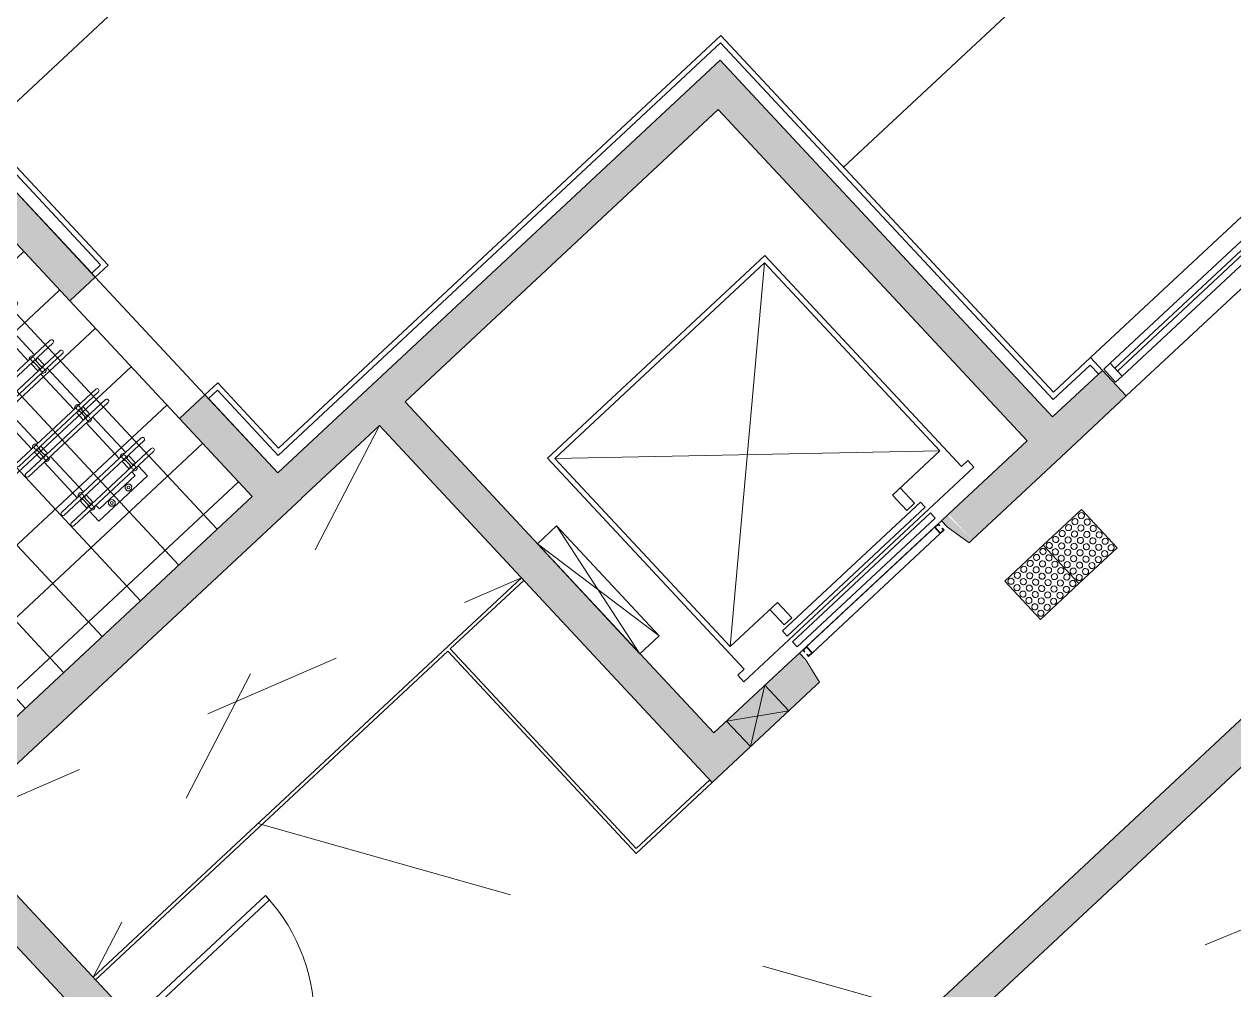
# Model space of a CAD drawing. Header units: millimetres. Extents: x -71377 to 516042, y -145869 to 441446.
# Drawn here: x 245361 to 252281, y 66360 to 71882 of the extents above; entities that cross this region are included whole.
import ezdxf

# ---------------------------------------------------------------- set-up
doc = ezdxf.new("R2010")
doc.units = ezdxf.units.MM
doc.header["$LTSCALE"] = 1000
for name, pattern in [('_점선_M_', [3, 1.5, -1.5]), ('_점선_S_', [1.6, 0.8, -0.8]), ('_점선_XS_', [1.15, 0.6, -0.55])]:
    doc.linetypes.add(name, pattern=pattern)
for name, color, linetype, lineweight in [('A-door', 4, 'Continuous', 5), ('A-door-hdln', 8, 'Continuous', 5), ('A-ele-8', 8, 'Continuous', 5), ('A-fnsh', 5, 'Continuous', 5), ('A-furn-hdln', 8, '_점선_XS_', 5), ('A-glas', 5, 'Continuous', 5), ('A-glas-hdln', 8, 'Continuous', 5), ('A-hat', 251, 'Continuous', 5), ('A-insu', 251, 'Continuous', 5), ('A-wind', 4, 'Continuous', 5), ('A-wind-hdln', 8, 'Continuous', 5), ('A_cwall', 2, 'Continuous', 5), ('A_fnsh-4', 4, 'Continuous', 5), ('AA_dash_M_', 7, '_점선_M_', 5), ('AA_오픈', 8, '_점선_S_', 5), ('AA_점형블럭', 8, 'Continuous', 5), ('elev', 4, 'Continuous', 5), ('패밀리로 가져오기', 8, 'Continuous', 5)]:
    doc.layers.add(name, color=color, linetype=linetype, lineweight=lineweight)

# ---------------------------------------------------------------- blocks, each defined once
blk = doc.blocks.new('EV_15인승 - EV_15인승_1060x2100-6900317-지반층 배치도')
at = {"layer": 'A-furn-hdln'}
for p, q in [((-1000, -100), (-1000, 100)), ((-700, -100), (-700, 100))]:
    blk.add_line(p, q, dxfattribs=at)
at = {"layer": 'elev'}
for p, q in [((-725, 1898), (975, 1898)), ((-725, 248), (-725, 1898)), ((975, 1898), (975, 248)), ((945, 1868), (-695, 1868)), ((-695, 1868), (-695, 398)), ((945, 398), (-695, 1868)), ((-695, 398), (945, 1868)), ((945, 398), (945, 1868)), ((-950, 1580), (-1100, 720)), ((-1100, 1580), (-950, 720)), ((-950, 1580), (-1100, 1580)), ((-1100, 1580), (-1100, 720)), ((-950, 720), (-950, 1580)), ((-1100, 720), (-950, 720)), ((-695, 398), (-325, 398)), ((-385, 278), (-385, 398)), ((-325, 398), (-325, 278)), ((575, 278), (575, 398)), ((575, 398), (945, 398)), ((635, 398), (635, 278)), ((-325, 278), (-385, 278)), ((635, 278), (575, 278)), ((-775, 198), (-775, 248)), ((-775, 248), (-725, 248)), ((-415, 259), (665, 259)), ((-415, 219), (-415, 259)), ((665, 219), (-415, 219)), ((665, 259), (665, 219)), ((975, 248), (1025, 248)), ((1025, 248), (1025, 198)), ((1025, 198), (-775, 198)), ((-415, 175), (665, 175)), ((-415, 135), (-415, 175)), ((665, 175), (665, 135)), ((-1000, -100), (-700, 100)), ((-1000, 100), (-700, -100)), ((665, 135), (-415, 135)), ((-375, 100), (-405, 100)), ((-405, 100), (-405, 85)), ((-405, 85), (-402, 85)), ((-402, 85), (-402, 97)), ((-402, 97), (-378, 97)), ((-378, 97), (-378, 53)), ((-375, 100), (625, 100)), ((-375, 50), (-375, 100)), ((655, 100), (625, 100)), ((625, 50), (625, 100)), ((628, 53), (628, 97)), ((628, 97), (652, 97)), ((652, 97), (652, 85)), ((652, 85), (655, 85)), ((655, 85), (655, 100)), ((-402, 65), (-405, 65)), ((-405, 65), (-405, 50)), ((-405, 50), (-375, 50)), ((-402, 53), (-402, 65)), ((-378, 53), (-402, 53)), ((-375, 50), (625, 50)), ((625, 50), (655, 50)), ((652, 53), (628, 53)), ((655, 65), (652, 65)), ((652, 65), (652, 53)), ((655, 50), (655, 65))]:
    blk.add_line(p, q, dxfattribs=at)
blk = doc.blocks.new('점자블럭_원형_개수_ - 점자블럭_원형_개수_-V62-지반층 배치도')
at = {"layer": 'AA_점형블럭'}
for p, q in [((300, 0), (0, 0)), ((0, 0), (0, -300)), ((300, -300), (300, 0)), ((600, 0), (300, 0)), ((300, 0), (300, -300)), ((600, -300), (600, 0)), ((0, -300), (300, -300)), ((300, -300), (600, -300))]:
    blk.add_line(p, q, dxfattribs=at)
for centre, start, end in [((25, -25), 0, 180), ((25, -25), 0, 180), ((25, -25), 120, 180), ((25, -25), 120, 180), ((25, -25), 180, 360), ((25, -25), 180, 0), ((25, -25), 180, 360), ((25, -25), 180, 0), ((25, -75), 0, 180), ((25, -75), 0, 180), ((25, -75), 0, 180), ((25, -75), 0, 180), ((25, -25), 15, 90), ((25, -25), 15, 90), ((75, -25), 0, 180), ((75, -25), 0, 180), ((75, -25), 0, 180), ((75, -25), 0, 180), ((75, -25), 180, 360), ((75, -25), 180, 0), ((75, -25), 180, 360), ((75, -25), 180, 0), ((75, -75), 0, 180), ((75, -75), 0, 180), ((75, -75), 0, 180), ((75, -75), 0, 180), ((125, -25), 0, 180), ((125, -25), 0, 180), ((125, -25), 0, 180), ((125, -25), 0, 180), ((125, -25), 180, 360), ((125, -25), 180, 0), ((125, -25), 180, 360), ((125, -25), 180, 0), ((125, -75), 0, 180), ((125, -75), 0, 180), ((125, -75), 0, 180), ((125, -75), 0, 180), ((175, -25), 0, 180), ((175, -25), 0, 180), ((175, -25), 180, 360), ((175, -25), 180, 360), ((175, -75), 0, 180), ((175, -75), 0, 180), ((175, -75), 0, 180), ((175, -75), 0, 180), ((175, -25), 0, 150), ((175, -25), 0, 150), ((175, -25), 210, 240), ((175, -25), 210, 240), ((175, -25), 300, 0), ((175, -25), 300, 0), ((225, -25), 0, 180), ((225, -25), 0, 180), ((225, -25), 180, 360), ((225, -25), 180, 360), ((225, -75), 0, 180), ((225, -75), 0, 180), ((225, -75), 0, 180), ((225, -75), 0, 180), ((225, -25), 0, 150), ((225, -25), 0, 150), ((225, -25), 210, 240), ((225, -25), 210, 240), ((225, -25), 300, 0), ((225, -25), 300, 0), ((275, -25), 0, 180), ((275, -25), 0, 180), ((275, -25), 180, 360), ((275, -25), 180, 360), ((275, -75), 0, 180), ((275, -75), 0, 180), ((275, -75), 0, 180), ((275, -75), 0, 180), ((275, -25), 0, 150), ((275, -25), 0, 150), ((275, -25), 210, 240), ((275, -25), 210, 240), ((275, -25), 300, 0), ((275, -25), 300, 0), ((325, -25), 0, 180), ((325, -25), 90, 180), ((325, -25), 0, 180), ((325, -25), 90, 180), ((325, -25), 180, 360), ((325, -25), 180, 345), ((325, -25), 180, 360), ((325, -25), 180, 345), ((325, -75), 0, 180), ((325, -75), 90, 180), ((325, -75), 0, 180), ((325, -75), 90, 180), ((325, -25), 30, 60), ((325, -25), 30, 60), ((325, -75), 30, 60), ((325, -75), 30, 60), ((375, -25), 0, 180), ((375, -25), 90, 180), ((375, -25), 0, 180), ((375, -25), 90, 180), ((375, -25), 180, 360), ((375, -25), 180, 345), ((375, -25), 180, 360), ((375, -25), 180, 345), ((375, -75), 0, 180), ((375, -75), 90, 180), ((375, -75), 0, 180), ((375, -75), 90, 180), ((375, -25), 30, 60), ((375, -25), 30, 60), ((375, -75), 30, 60), ((375, -75), 30, 60), ((425, -25), 0, 180), ((425, -25), 90, 180), ((425, -25), 0, 180), ((425, -25), 90, 180), ((425, -25), 180, 360), ((425, -25), 180, 345), ((425, -25), 180, 0), ((425, -25), 180, 345), ((425, -75), 0, 180), ((425, -75), 90, 180), ((425, -75), 0, 180), ((425, -75), 90, 180), ((425, -25), 30, 60), ((425, -25), 30, 60), ((425, -75), 30, 60), ((425, -75), 30, 60), ((475, -25), 0, 180), ((475, -25), 90, 180), ((475, -25), 0, 180), ((475, -25), 90, 180), ((475, -25), 180, 360), ((475, -25), 180, 345), ((475, -25), 180, 360), ((475, -25), 180, 345), ((475, -75), 0, 180), ((475, -75), 90, 180), ((475, -75), 0, 180), ((475, -75), 90, 180), ((475, -25), 30, 60), ((475, -25), 30, 60), ((475, -75), 33.01208, 60), ((475, -75), 33.01208, 60), ((525, -25), 0, 180), ((525, -25), 90, 180), ((525, -25), 0, 180), ((525, -25), 90, 180), ((525, -25), 180, 360), ((525, -25), 180, 345), ((525, -25), 180, 360), ((525, -25), 180, 345), ((525, -75), 0, 180), ((525, -75), 90, 180), ((525, -75), 0, 180), ((525, -75), 90, 180), ((525, -25), 30, 60), ((525, -25), 30, 60), ((525, -75), 30, 60), ((525, -75), 30, 60), ((575, -25), 0, 180), ((575, -25), 90, 180), ((575, -25), 0, 180), ((575, -25), 90, 180), ((575, -25), 180, 360), ((575, -25), 180, 345), ((575, -25), 180, 360), ((575, -25), 180, 345), ((575, -75), 0, 180), ((575, -75), 90, 180), ((575, -75), 0, 180), ((575, -75), 90, 180), ((575, -25), 30, 60), ((575, -25), 30, 60), ((575, -75), 30, 60), ((575, -75), 30, 60), ((25, -75), 180, 360), ((25, -75), 180, 0), ((25, -75), 180, 360), ((25, -75), 180, 0), ((25, -125), 0, 180), ((25, -125), 0, 180), ((25, -125), 0, 180), ((25, -125), 0, 180), ((25, -125), 180, 360), ((25, -125), 180, 0), ((25, -125), 180, 360), ((25, -125), 180, 0), ((75, -75), 180, 360), ((75, -75), 180, 0), ((75, -75), 180, 360), ((75, -75), 180, 0), ((75, -125), 0, 180), ((75, -125), 0, 180), ((75, -125), 0, 180), ((75, -125), 0, 180), ((75, -125), 180, 360), ((75, -125), 180, 0), ((75, -125), 180, 360), ((75, -125), 180, 0), ((125, -75), 180, 360), ((125, -75), 180, 0), ((125, -75), 180, 360), ((125, -75), 180, 0), ((125, -125), 0, 180), ((125, -125), 0, 180), ((125, -125), 0, 180), ((125, -125), 0, 180), ((125, -125), 180, 360), ((125, -125), 180, 0), ((125, -125), 180, 360), ((125, -125), 180, 0), ((175, -75), 180, 360), ((175, -75), 180, 0), ((175, -75), 180, 360), ((175, -75), 180, 0), ((175, -125), 0, 180), ((175, -125), 0, 180), ((175, -125), 0, 180), ((175, -125), 0, 180), ((175, -125), 180, 360), ((175, -125), 180, 0), ((175, -125), 180, 360), ((175, -125), 180, 0), ((225, -75), 180, 360), ((225, -75), 180, 0), ((225, -75), 180, 360), ((225, -75), 180, 0), ((225, -125), 0, 180), ((225, -125), 0, 180), ((225, -125), 0, 180), ((225, -125), 0, 180), ((225, -125), 180, 360), ((225, -125), 180, 0), ((225, -125), 180, 360), ((225, -125), 180, 0), ((275, -75), 180, 360), ((275, -75), 180, 0), ((275, -75), 180, 360), ((275, -75), 180, 0), ((275, -125), 0, 180), ((275, -125), 0, 180), ((275, -125), 0, 180), ((275, -125), 0, 180), ((275, -125), 180, 360), ((275, -125), 180, 0), ((275, -125), 180, 360), ((275, -125), 180, 0), ((325, -75), 180, 360), ((325, -75), 180, 345), ((325, -75), 180, 360), ((325, -75), 180, 345), ((325, -125), 0, 180), ((325, -125), 90, 180), ((325, -125), 0, 180), ((325, -125), 90, 180), ((325, -125), 180, 360), ((325, -125), 180, 345), ((325, -125), 180, 360), ((325, -125), 180, 345), ((325, -125), 30, 60), ((325, -125), 30, 60), ((375, -75), 180, 360), ((375, -75), 180, 345), ((375, -75), 180, 360), ((375, -75), 180, 345), ((375, -125), 0, 180), ((375, -125), 90, 180), ((375, -125), 0, 180), ((375, -125), 90, 180), ((375, -125), 180, 360), ((375, -125), 180, 345), ((375, -125), 180, 360), ((375, -125), 180, 345), ((375, -125), 30, 60), ((375, -125), 30, 60), ((425, -75), 180, 360), ((425, -75), 180, 345), ((425, -75), 180, 0), ((425, -75), 180, 345), ((425, -125), 0, 180), ((425, -125), 90, 180), ((425, -125), 0, 180), ((425, -125), 90, 180), ((425, -125), 180, 360), ((425, -125), 180, 345), ((425, -125), 180, 360), ((425, -125), 180, 345), ((425, -125), 30, 60), ((425, -125), 30, 60), ((475, -75), 180, 360), ((475, -75), 180, 345), ((475, -75), 180, 360), ((475, -75), 180, 345), ((475, -125), 0, 180), ((475, -125), 90, 180), ((475, -125), 0, 180), ((475, -125), 90, 180), ((475, -125), 180, 360), ((475, -125), 180, 345), ((475, -125), 180, 360), ((475, -125), 180, 345), ((475, -125), 30, 60), ((475, -125), 30, 60), ((525, -75), 180, 360), ((525, -75), 180, 345), ((525, -75), 180, 360), ((525, -75), 180, 345), ((525, -125), 0, 180), ((525, -125), 90, 180), ((525, -125), 0, 180), ((525, -125), 90, 180), ((525, -125), 180, 360), ((525, -125), 180, 345), ((525, -125), 180, 360), ((525, -125), 180, 345), ((525, -125), 30, 60), ((525, -125), 30, 60), ((575, -75), 180, 360), ((575, -75), 180, 345), ((575, -75), 180, 360), ((575, -75), 180, 345), ((575, -125), 0, 180), ((575, -125), 90, 180), ((575, -125), 0, 180), ((575, -125), 90, 180), ((575, -125), 180, 360), ((575, -125), 180, 345), ((575, -125), 180, 360), ((575, -125), 180, 345), ((575, -125), 30, 60), ((575, -125), 30, 60), ((25, -175), 0, 180), ((25, -175), 0, 180), ((25, -175), 135, 180), ((25, -175), 135, 180), ((25, -175), 180, 360), ((25, -175), 180, 315), ((25, -175), 180, 360), ((25, -175), 180, 315), ((25, -225), 0, 180), ((25, -225), 0, 180), ((25, -175), 30, 105), ((25, -175), 30, 105), ((25, -225), 30, 105), ((25, -225), 30, 105), ((75, -175), 0, 180), ((75, -175), 0, 180), ((75, -175), 0, 180), ((75, -175), 0, 180), ((75, -175), 180, 360), ((75, -175), 180, 0), ((75, -175), 180, 360), ((75, -175), 180, 0), ((75, -225), 0, 180), ((75, -225), 0, 180), ((75, -225), 0, 180), ((75, -225), 0, 180), ((125, -175), 0, 180), ((125, -175), 0, 180), ((125, -175), 0, 180), ((125, -175), 0, 180), ((125, -175), 180, 360), ((125, -175), 180, 0), ((125, -175), 180, 360), ((125, -175), 180, 0), ((125, -225), 0, 180), ((125, -225), 0, 180), ((125, -225), 0, 180), ((125, -225), 0, 180), ((175, -175), 0, 180), ((175, -175), 0, 180), ((175, -175), 0, 180), ((175, -175), 0, 180), ((175, -175), 180, 360), ((175, -175), 180, 0), ((175, -175), 180, 360), ((175, -175), 180, 0), ((175, -225), 0, 180), ((175, -225), 0, 180), ((175, -225), 0, 180), ((175, -225), 0, 180), ((225, -175), 0, 180), ((225, -175), 0, 180), ((225, -175), 0, 180), ((225, -175), 0, 180), ((225, -175), 180, 360), ((225, -175), 180, 0), ((225, -175), 180, 360), ((225, -175), 180, 0), ((225, -225), 0, 180), ((225, -225), 0, 180), ((225, -225), 0, 180), ((225, -225), 0, 180), ((275, -175), 0, 180), ((275, -175), 0, 180), ((275, -175), 0, 180), ((275, -175), 0, 180), ((275, -175), 180, 360), ((275, -175), 180, 0), ((275, -175), 180, 360), ((275, -175), 180, 360), ((275, -225), 0, 180), ((275, -225), 0, 180), ((275, -225), 0, 180), ((275, -225), 0, 180), ((325, -175), 0, 180), ((325, -175), 0, 180), ((325, -175), 0, 180), ((325, -175), 0, 180), ((325, -175), 180, 360), ((325, -175), 180, 360), ((325, -175), 180, 360), ((325, -175), 180, 0), ((325, -225), 0, 180), ((325, -225), 0, 180), ((325, -225), 0, 180), ((325, -225), 0, 180), ((375, -175), 0, 180), ((375, -175), 0, 180), ((375, -175), 0, 180), ((375, -175), 0, 180), ((375, -175), 180, 360), ((375, -175), 180, 0), ((375, -175), 180, 360), ((375, -175), 180, 360), ((375, -225), 0, 180), ((375, -225), 0, 180), ((375, -225), 0, 180), ((375, -225), 0, 180), ((425, -175), 0, 180), ((425, -175), 0, 180), ((425, -175), 0, 180), ((425, -175), 0, 180), ((425, -175), 180, 360), ((425, -175), 180, 0), ((425, -175), 180, 360), ((425, -175), 180, 0), ((425, -225), 0, 180), ((425, -225), 0, 180), ((425, -225), 0, 180), ((425, -225), 0, 180), ((475, -175), 0, 180), ((475, -175), 0, 180), ((475, -175), 0, 180), ((475, -175), 0, 180), ((475, -175), 180, 360), ((475, -175), 180, 0), ((475, -175), 180, 360), ((475, -175), 180, 0), ((475, -225), 0, 180), ((475, -225), 0, 180), ((475, -225), 0, 180), ((475, -225), 0, 180), ((525, -175), 0, 180), ((525, -175), 0, 180), ((525, -175), 0, 180), ((525, -175), 0, 180), ((525, -175), 180, 360), ((525, -175), 180, 0), ((525, -175), 180, 360), ((525, -175), 180, 0), ((525, -225), 0, 180), ((525, -225), 0, 180), ((525, -225), 0, 180), ((525, -225), 0, 180), ((575, -175), 0, 180), ((575, -175), 0, 180), ((575, -175), 0, 180), ((575, -175), 0, 180), ((575, -175), 180, 360), ((575, -175), 180, 360), ((575, -175), 180, 360), ((575, -175), 180, 360), ((575, -225), 0, 180), ((575, -225), 0, 180), ((575, -225), 0, 180), ((575, -225), 0, 180), ((25, -225), 135, 180), ((25, -225), 135, 180), ((25, -225), 180, 360), ((25, -225), 180, 315), ((25, -225), 180, 360), ((25, -225), 180, 315), ((25, -275), 0, 180), ((25, -275), 0, 180), ((25, -275), 135, 180), ((25, -275), 135, 180), ((25, -275), 180, 360), ((25, -275), 180, 315), ((25, -275), 180, 360), ((25, -275), 180, 315), ((25, -275), 30, 105), ((25, -275), 30, 105), ((75, -225), 180, 360), ((75, -225), 180, 0), ((75, -225), 180, 360), ((75, -225), 180, 360), ((75, -275), 0, 180), ((75, -275), 0, 180), ((75, -275), 0, 180), ((75, -275), 0, 180), ((75, -275), 180, 360), ((75, -275), 180, 0), ((75, -275), 180, 360), ((75, -275), 180, 360), ((125, -225), 180, 360), ((125, -225), 180, 0), ((125, -225), 180, 360), ((125, -225), 180, 0), ((125, -275), 0, 180), ((125, -275), 0, 180), ((125, -275), 0, 180), ((125, -275), 0, 180), ((125, -275), 180, 360), ((125, -275), 180, 0), ((125, -275), 180, 360), ((125, -275), 180, 0), ((175, -225), 180, 360), ((175, -225), 180, 360), ((175, -225), 180, 360), ((175, -225), 180, 0), ((175, -275), 0, 180), ((175, -275), 0, 180), ((175, -275), 0, 180), ((175, -275), 0, 180), ((175, -275), 180, 360), ((175, -275), 180, 0), ((175, -275), 180, 360), ((175, -275), 180, 0), ((225, -225), 180, 360), ((225, -225), 180, 0), ((225, -225), 180, 360), ((225, -225), 180, 0), ((225, -275), 0, 180), ((225, -275), 0, 180), ((225, -275), 0, 180), ((225, -275), 0, 180), ((225, -275), 180, 360), ((225, -275), 180, 0), ((225, -275), 180, 360), ((225, -275), 180, 0), ((275, -225), 180, 360), ((275, -225), 180, 0), ((275, -225), 180, 360), ((275, -225), 180, 0), ((275, -275), 0, 180), ((275, -275), 0, 180), ((275, -275), 0, 180), ((275, -275), 0, 180), ((275, -275), 180, 360), ((275, -275), 180, 0), ((275, -275), 180, 360), ((275, -275), 180, 360), ((325, -225), 180, 360), ((325, -225), 180, 0), ((325, -225), 180, 360), ((325, -225), 180, 0), ((325, -275), 0, 180), ((325, -275), 0, 180), ((325, -275), 0, 180), ((325, -275), 0, 180), ((325, -275), 180, 360), ((325, -275), 180, 360), ((325, -275), 180, 360), ((325, -275), 180, 0), ((375, -225), 180, 360), ((375, -225), 180, 360), ((375, -225), 180, 360), ((375, -225), 180, 0), ((375, -275), 0, 180), ((375, -275), 0, 180), ((375, -275), 0, 180), ((375, -275), 0, 180), ((375, -275), 180, 360), ((375, -275), 180, 0), ((375, -275), 180, 360), ((375, -275), 180, 0), ((425, -225), 180, 360), ((425, -225), 180, 0), ((425, -225), 180, 360), ((425, -225), 180, 0), ((425, -275), 0, 180), ((425, -275), 0, 180), ((425, -275), 0, 180), ((425, -275), 0, 180), ((425, -275), 180, 360), ((425, -275), 180, 0), ((425, -275), 180, 360), ((425, -275), 180, 0), ((475, -225), 180, 360), ((475, -225), 180, 360), ((475, -225), 180, 360), ((475, -225), 180, 0), ((475, -275), 0, 180), ((475, -275), 0, 180), ((475, -275), 0, 180), ((475, -275), 0, 180), ((475, -275), 180, 360), ((475, -275), 180, 0), ((475, -275), 180, 360), ((475, -275), 180, 0), ((525, -225), 180, 360), ((525, -225), 180, 0), ((525, -225), 180, 360), ((525, -225), 180, 0), ((525, -275), 0, 180), ((525, -275), 0, 180), ((525, -275), 0, 180), ((525, -275), 0, 180), ((525, -275), 180, 360), ((525, -275), 180, 360), ((525, -275), 180, 360), ((525, -275), 180, 360), ((575, -225), 180, 360), ((575, -225), 180, 0), ((575, -225), 180, 360), ((575, -225), 180, 0), ((575, -275), 0, 180), ((575, -275), 0, 180), ((575, -275), 0, 180), ((575, -275), 0, 180), ((575, -275), 180, 360), ((575, -275), 180, 0), ((575, -275), 180, 360), ((575, -275), 180, 360)]:
    blk.add_arc(centre, 17.5, start, end, dxfattribs=at)
blk = doc.blocks.new('자전거보관소_2D - 자전거보관소_dwg-3619136-지반층 배치도')
at = {"layer": '패밀리로 가져오기'}
for p, q in [((1166.9, 2015.7), (543.2, 2015.7)), ((1166.9, 1993.4), (543.2, 1993.4)), ((665.1, 1993.4), (665.1, 1933.7)), ((683.7, 1993.9), (683.7, 1933.7)), ((696.4, 1993.9), (696.4, 1933.7)), ((715.1, 1993.4), (715.1, 1933.7)), ((995.1, 1993.4), (995.1, 1933.7)), ((1013.7, 1993.9), (1013.7, 1933.7)), ((1026.4, 1993.9), (1026.4, 1933.7)), ((1045.1, 1993.4), (1045.1, 1933.7)), ((1166.9, 1933.7), (543.2, 1933.7)), ((1166.9, 1911.4), (543.2, 1911.4)), ((665.1, 1911.4), (665.1, 1633.7)), ((715.1, 1911.4), (715.1, 1633.7)), ((995.1, 1911.4), (995.1, 1633.7)), ((1045.1, 1911.4), (1045.1, 1633.7)), ((1166.9, 1633.7), (543.2, 1633.7)), ((1166.9, 1611.4), (543.2, 1611.4)), ((665.1, 1611.4), (665.1, 1551.7)), ((683.7, 1611.9), (683.7, 1551.7)), ((696.4, 1611.9), (696.4, 1551.7)), ((715.1, 1611.4), (715.1, 1551.7)), ((995.1, 1611.4), (995.1, 1551.7)), ((1013.7, 1611.9), (1013.7, 1551.7)), ((1026.4, 1611.9), (1026.4, 1551.7)), ((1045.1, 1611.4), (1045.1, 1551.7)), ((1166.9, 1551.7), (543.2, 1551.7)), ((1166.9, 1529.4), (543.2, 1529.4)), ((665.1, 1529.4), (665.1, 1251.7)), ((715.1, 1529.4), (715.1, 1251.7)), ((995.1, 1529.4), (995.1, 1251.7)), ((1045.1, 1529.4), (1045.1, 1251.7)), ((1166.9, 1251.7), (543.2, 1251.7)), ((1166.9, 1229.4), (543.2, 1229.4)), ((665.1, 1229.4), (665.1, 1169.7)), ((683.7, 1229.9), (683.7, 1169.7)), ((696.4, 1229.9), (696.4, 1169.7)), ((715.1, 1229.4), (715.1, 1169.7)), ((995.1, 1229.4), (995.1, 1169.7)), ((1013.7, 1229.9), (1013.7, 1169.7)), ((1026.4, 1229.9), (1026.4, 1169.7)), ((1045.1, 1229.4), (1045.1, 1169.7)), ((1166.9, 1169.7), (543.2, 1169.7)), ((1166.9, 1147.4), (543.2, 1147.4)), ((665.1, 1147.4), (665.1, 869.7)), ((715.1, 1147.4), (715.1, 869.7)), ((995.1, 1147.4), (995.1, 869.7)), ((1045.1, 1147.4), (1045.1, 869.7)), ((1166.9, 869.7), (543.2, 869.7)), ((1166.9, 847.4), (543.2, 847.4)), ((665.1, 847.4), (665.1, 787.7)), ((683.7, 847.9), (683.7, 787.7)), ((696.4, 847.9), (696.4, 787.7)), ((715.1, 847.4), (715.1, 787.7)), ((995.1, 847.4), (995.1, 787.7)), ((1013.7, 847.9), (1013.7, 787.7)), ((1026.4, 847.9), (1026.4, 787.7)), ((1045.1, 847.4), (1045.1, 787.7)), ((1166.9, 787.7), (543.2, 787.7)), ((1166.9, 765.4), (543.2, 765.4)), ((665.1, 765.4), (665.1, 487.7)), ((715.1, 765.4), (715.1, 487.7)), ((995.1, 765.4), (995.1, 487.7)), ((1045.1, 765.4), (1045.1, 487.7)), ((1166.9, 487.7), (543.2, 487.7)), ((1166.9, 465.4), (543.2, 465.4)), ((665.1, 465.4), (665.1, 406.2)), ((683.7, 465.4), (683.7, 406.2)), ((696.4, 465.4), (696.4, 406.2)), ((715.1, 465.4), (715.1, 406.2)), ((995.1, 465.4), (995.1, 406.2)), ((1013.7, 465.4), (1013.7, 406.2)), ((1026.4, 465.4), (1026.4, 406.2)), ((1045.1, 465.4), (1045.1, 406.2)), ((1166.9, 406.2), (543.2, 406.2)), ((1166.9, 383.9), (543.2, 383.9))]:
    blk.add_line(p, q, dxfattribs=at)
at = {"layer": '패밀리로 가져오기', "flags": 128}
for points in [[(1045.1, 2015.7), (1045.1, 2094.3), (665.1, 2094.3), (665.1, 2015.7)], [(995.1, 2015.7), (995.1, 2044.3), (715.1, 2044.3), (715.1, 2015.7)], [(665.1, 383.9), (665.1, 304.8), (1045.1, 304.8), (1045.1, 383.9)], [(715.1, 383.9), (715.1, 354.8), (995.1, 354.8), (995.1, 383.9)]]:
    blk.add_lwpolyline(points, dxfattribs=at)
for points in [[(798.1, 2049.9), (782.1, 2049.9), (771.7, 2060.3), (771.7, 2076.3), (782.1, 2086.6), (798.1, 2086.6), (808.4, 2076.3), (808.4, 2060.3)], [(928.1, 2049.9), (912.1, 2049.9), (901.7, 2060.3), (901.7, 2076.3), (912.1, 2086.6), (928.1, 2086.6), (938.4, 2076.3), (938.4, 2060.3)], [(798.1, 348.1), (782.1, 348.1), (771.7, 337.8), (771.7, 321.8), (782.1, 311.4), (798.1, 311.4), (808.4, 321.8), (808.4, 337.8)], [(928.1, 348.1), (912.1, 348.1), (901.7, 337.8), (901.7, 321.8), (912.1, 311.4), (928.1, 311.4), (938.4, 321.8), (938.4, 337.8)]]:
    blk.add_lwpolyline(points, close=True, dxfattribs=at)
at = {"layer": '패밀리로 가져오기'}
for centre in [(790.1, 2068.3), (920.1, 2068.3), (790.1, 329.8), (920.1, 329.8)]:
    blk.add_circle(centre, 8, dxfattribs=at)
for centre, radius, start, end in [((543.2, 2004.5), 11.2, 90, 270), ((690.1, 2004.5), 21.1, 31.81557, 148.18443), ((690.1, 2004.5), 11.1, 90, 270), ((690.1, 2004.5), 11.1, 270, 90), ((1020.1, 2004), 21.1, 31.81557, 148.18443), ((1020.1, 2004.5), 11.1, 90, 270), ((1020.1, 2004.5), 11.1, 270, 90), ((1166.9, 2004.5), 11.2, 270, 90), ((690.1, 2004.5), 21.2, 211.81557, 252.5282), ((690.1, 1923), 21.1, 107.4718, 148.18443), ((690.1, 2004.5), 21.2, 287.4718, 328.18443), ((690.1, 1923), 21.1, 31.81557, 72.5282), ((1020.1, 2004), 21.1, 211.81557, 252.5282), ((1020.1, 1922.5), 21.1, 107.4718, 148.18443), ((1020.1, 2004), 21.1, 287.4718, 328.18443), ((1020.1, 1922.5), 21.1, 31.81557, 72.5282), ((543.2, 1922.5), 11.2, 90, 270), ((690.1, 1923), 21.2, 211.81557, 328.18443), ((690.1, 1922.5), 11.2, 90, 270), ((690.1, 1922.5), 11.2, 270, 90), ((1020.1, 1922.5), 21.2, 211.81557, 270), ((1020.1, 1922.5), 11.2, 90, 270), ((1020.1, 1922.5), 11.2, 270, 90), ((1020.1, 1922.5), 21.1, 270, 328.18443), ((1166.9, 1922.5), 11.2, 270, 90), ((543.2, 1622.5), 11.2, 90, 270), ((690.1, 1622.5), 21.2, 31.81557, 148.18443), ((690.1, 1622.5), 21.2, 211.81557, 252.5282), ((690.1, 1622.5), 11.1, 90, 270), ((690.1, 1622.5), 11.1, 270, 90), ((690.1, 1622.5), 21.2, 287.4718, 328.18443), ((1020.1, 1622), 21.2, 31.81557, 148.18443), ((1020.1, 1622), 21.1, 211.81557, 252.5282), ((1020.1, 1622.5), 11.1, 90, 270), ((1020.1, 1622.5), 11.1, 270, 90), ((1020.1, 1622), 21.2, 287.4718, 328.18443), ((1166.9, 1622.5), 11.2, 270, 90), ((543.2, 1540.5), 11.2, 90, 270), ((690.1, 1541), 21.1, 107.4718, 148.18443), ((690.1, 1541), 21.2, 211.81557, 328.18443), ((690.1, 1540.5), 11.2, 90, 270), ((690.1, 1540.5), 11.2, 270, 90), ((690.1, 1541), 21.1, 31.81557, 72.5282), ((1020.1, 1540.5), 21.1, 107.4718, 148.18443), ((1020.1, 1540.5), 21.2, 211.81557, 270), ((1020.1, 1540.5), 11.2, 90, 270), ((1020.1, 1540.5), 11.2, 270, 90), ((1020.1, 1540.5), 21.1, 270, 328.18443), ((1020.1, 1540.5), 21.1, 31.81557, 72.5282), ((1166.9, 1540.5), 11.2, 270, 90), ((543.2, 1240.5), 11.2, 90, 270), ((690.1, 1240.5), 21.2, 31.81557, 148.18443), ((690.1, 1240.5), 11.2, 90, 270), ((690.1, 1240.5), 11.2, 270, 90), ((1020.1, 1240.5), 21.2, 31.81557, 148.18443), ((1020.1, 1240.5), 11.2, 90, 270), ((1020.1, 1240.5), 11.2, 270, 90), ((1166.9, 1240.5), 11.2, 270, 90), ((690.1, 1240.5), 21.1, 211.81557, 252.5282), ((690.1, 1159), 21.1, 107.4718, 148.18443), ((690.1, 1240.5), 21.1, 287.4718, 328.18443), ((690.1, 1159), 21.2, 31.81557, 72.5282), ((1020.1, 1240.5), 21.1, 211.81557, 252.5282), ((1020.1, 1159), 21.2, 107.4718, 148.18443), ((1020.1, 1240.5), 21.2, 287.4718, 328.18443), ((1020.1, 1159), 21.1, 31.81557, 72.5282), ((543.2, 1158.5), 11.2, 90, 270), ((690.1, 1159), 21.1, 211.81557, 270), ((690.1, 1158.5), 11.1, 90, 270), ((690.1, 1158.5), 11.1, 270, 90), ((690.1, 1159), 21.1, 270, 328.18443), ((1020.1, 1159), 21.1, 211.81557, 270), ((1020.1, 1158.5), 11.2, 90, 270), ((1020.1, 1158.5), 11.2, 270, 90), ((1020.1, 1159), 21.1, 270, 328.18443), ((1166.9, 1158.5), 11.2, 270, 90), ((543.2, 858.5), 11.2, 90, 270), ((690.1, 858.5), 21.2, 31.81557, 148.18443), ((690.1, 858.5), 21.1, 211.81557, 252.5282), ((690.1, 858.5), 11.1, 90, 270), ((690.1, 858.5), 11.1, 270, 90), ((690.1, 858.5), 21.2, 287.4718, 328.18443), ((1020.1, 858.5), 21.2, 31.81557, 148.18443), ((1020.1, 858.5), 21.2, 211.81557, 252.5282), ((1020.1, 858.5), 11.2, 90, 270), ((1020.1, 858.5), 11.2, 270, 90), ((1020.1, 858.5), 21.2, 287.4718, 328.18443), ((1166.9, 858.5), 11.2, 270, 90), ((543.2, 776.5), 11.2, 90, 270), ((690.1, 777), 21.2, 107.4718, 148.18443), ((690.1, 777), 21.1, 211.81557, 270), ((690.1, 776.5), 11.1, 90, 270), ((690.1, 776.5), 11.1, 270, 90), ((690.1, 777), 21.2, 270, 328.18443), ((690.1, 777), 21.1, 31.81557, 72.5282), ((1020.1, 777), 21.1, 107.4718, 148.18443), ((1020.1, 777), 21.2, 211.81557, 270), ((1020.1, 776.5), 11.2, 90, 270), ((1020.1, 776.5), 11.2, 270, 90), ((1020.1, 777), 21.2, 270, 328.18443), ((1020.1, 777), 21.2, 31.81557, 72.5282), ((1166.9, 776.5), 11.2, 270, 90), ((543.2, 476.5), 11.2, 90, 270), ((690.1, 476.5), 21.2, 31.81557, 148.18443), ((690.1, 476.5), 11.1, 90, 270), ((690.1, 476.5), 11.1, 270, 90), ((1020.1, 476.5), 21.1, 31.81557, 148.18443), ((1020.1, 476.5), 11.2, 90, 270), ((1020.1, 476.5), 11.2, 270, 90), ((1166.9, 476.5), 11.2, 270, 90), ((690.1, 476.5), 21.1, 211.81557, 252.5282), ((690.1, 476.5), 21.1, 287.4718, 328.18443), ((1020.1, 476.5), 21.2, 211.81557, 252.5282), ((1020.1, 476.5), 21.1, 287.4718, 328.18443), ((543.2, 395), 11.2, 90, 270), ((690.1, 395), 21.2, 107.4718, 148.18443), ((690.1, 395), 21.1, 211.81557, 270), ((690.1, 395), 11.1, 90, 270), ((690.1, 395), 11.1, 270, 90), ((690.1, 395), 21.1, 270, 328.18443), ((690.1, 395), 21.2, 31.81557, 72.5282), ((1020.1, 395), 21.2, 107.4718, 148.18443), ((1020.1, 395), 21.2, 211.81557, 270), ((1020.1, 395), 11.2, 90, 270), ((1020.1, 395), 11.2, 270, 90), ((1020.1, 395), 21.1, 270, 328.18443), ((1020.1, 395), 21.1, 31.81557, 72.5282), ((1166.9, 395), 11.2, 270, 90)]:
    blk.add_arc(centre, radius, start, end, dxfattribs=at)
blk = doc.blocks.new('자전거보관소_2D - 자전거보관소_2D-3619196-지반층 배치도')
blk.add_blockref('자전거보관소_2D - 자전거보관소_dwg-3619136-지반층 배치도', (-665.1, -304.8))
blk = doc.blocks.new('외여닫이문 - __A_FSD_11x21_씰FL_20_원형__계단실-7570923-지반층 배치도')
at = {"layer": 'A-door'}
for p, q in [((-550, 20), (-505, 20)), ((-550, -100), (-550, 20)), ((-505, 20), (-505, -65)), ((505, 20), (550, 20)), ((505, -65), (505, 20)), ((550, 20), (550, -100)), ((-520, -65), (-520, -100)), ((-505, -65), (-520, -65)), ((520, -65), (505, -65)), ((520, -100), (520, -65)), ((-520, -100), (-550, -100)), ((485, -100), (485, -1140)), ((485, -100), (520, -100)), ((520, -100), (520, -1140)), ((550, -100), (520, -100)), ((485, -1140), (520, -1140))]:
    blk.add_line(p, q, dxfattribs=at)
at = {"layer": 'A-door-hdln'}
for p, q in [((-505, 20), (505, 20)), ((-505, -65), (505, -65)), ((-520, -100), (520, -100))]:
    blk.add_line(p, q, dxfattribs=at)
blk.add_arc((520, -100), 1040, 180, 270, dxfattribs=at)
blk = doc.blocks.new('고정창3ea - _A_AW_12X22-5242644-지반층 배치도')
at = {"layer": 'A-glas'}
for p, q in [((550, 61), (-550, 61)), ((-550, 61), (-550, 39)), ((-550, 39), (550, 39)), ((550, 39), (550, 61))]:
    blk.add_line(p, q, dxfattribs=at)
at = {"layer": 'A-wind'}
for p, q in [((-550, 100), (-600, 100)), ((-600, 100), (-600, 0)), ((-550, 0), (-550, 100)), ((550, 100), (550, 0)), ((600, 100), (550, 100)), ((600, 0), (600, 100)), ((-600, 0), (-550, 0)), ((550, 0), (600, 0))]:
    blk.add_line(p, q, dxfattribs=at)
at = {"layer": 'A-wind-hdln'}
for p, q in [((550, 100), (-550, 100)), ((-550, 0), (550, 0))]:
    blk.add_line(p, q, dxfattribs=at)

msp = doc.modelspace()

# ---------------------------------------------------------------- hatches: boundary and pattern name
at = {"layer": 'A-hat'}
h = msp.add_hatch(dxfattribs=at)
h.set_pattern_fill('FP_169', color=256, scale=1000, style=0, pattern_type=2)
h.set_pattern_definition([(223, (242963.38, 68348.03), (204.6, -219.406), []), (313, (242963.38, 68348.03), (219.406, 204.6), [])])
h.paths.add_polyline_path([(241994.7, 64825.8), (246664.4, 69180.4), (244257, 71762.1), (243586.4, 71124.9), (243993.1, 70688.8), (243173.9, 69925), (242754.5, 70374.7), (240326.5, 68110.5), (240742.5, 67664.4), (239996.5, 66968.7), (241699, 65143)])
for points in [[(245621, 70299.4), (245767.2, 70435.8), (244537.4, 71750.1), (244393.4, 71615.8), (244831, 71146.5)], [(246947.1, 69170.6), (249477.6, 71530.3), (249341.2, 71676.6), (246810.7, 69316.8)], [(251234.1, 69353.4), (251380.3, 69489.8), (249477.6, 71530.3), (249331.3, 71393.9), (251097.7, 69499.7)], [(246800.8, 69034.1), (246947.1, 69170.5), (246394.7, 69762.9), (246248.4, 69626.5), (246673.6, 69170.5)], [(249296, 67546.1), (249442.3, 67682.5), (247539.5, 69723), (247393.2, 69586.6), (249032.4, 67828.8)], [(250784.3, 68934), (251234.1, 69353.4), (251097.7, 69499.7), (250647.9, 69080.3), (250738.1, 68983.5)], [(240814.7, 63452), (241298.8, 63903.4), (241206.7, 64002.1), (244795.4, 67348.7), (244887.5, 67249.9), (246800.8, 69034.1), (246664.4, 69180.4), (240678.3, 63598.3), (240699.2, 63575.9)], [(250393, 65834.5), (253347.7, 68589.7), (253211.3, 68736), (250256.6, 65980.7), (250265.8, 65970.9)], [(249305.9, 67828.8), (249442.3, 67682.5), (249892, 68101.9), (249755.6, 68248.2)], [(245896.8, 66167.5), (245952.5, 66219.5), (244943.2, 67301.9), (244887.5, 67249.9)], [(245806.3, 66083.1), (245896.8, 66167.5), (244887.5, 67249.9), (244796.9, 67165.5), (245792.9, 66097.4)]]:
    msp.add_hatch(color=256, dxfattribs=at).paths.add_polyline_path(points)
h = msp.add_hatch(color=256, dxfattribs=at)
h.paths.add_polyline_path([(251380.3, 69489.8), (251665.6, 69755.8), (251529.2, 69902.1), (251243.9, 69636.1), (251317.1, 69557.7)])
h.paths.add_polyline_path([(252557.8, 70587.8), (252565.1, 70594.6), (252551.5, 70594.6)])
h = msp.add_hatch(color=256, dxfattribs=at)
h.paths.add_polyline_path([(249892, 68101.9), (249910.3, 68119), (249795.9, 68285.7), (249755.6, 68248.2), (249830, 68168.5)])
h.paths.add_polyline_path([(250766, 68916.9), (250784.3, 68934), (250641.8, 69074.5), (250607.7, 69042.7), (250673.3, 68983.5), (250742.3, 68934)])

# ---------------------------------------------------------------- linework, layer by layer
at = {"layer": 'A-ele-8'}
for p, q in [((251461, 69975.2), (252353.2, 70807.2)), ((252557.8, 70587.8), (251665.6, 69755.8))]:
    msp.add_line(p, q, dxfattribs=at)
at = {"layer": 'A-fnsh'}
for p, q in [((245131.1, 71264.6), (249555.8, 75390.7)), ((251942.8, 72831), (250048.6, 71064.6)), ((246394.7, 69762.9), (245767.2, 70435.8)), ((245621, 70299.4), (246248.4, 69626.5)), ((250607.7, 69042.7), (249795.9, 68285.7)), ((247783.3, 68295.9), (245768.4, 66417)), ((247783.3, 68295.9), (247783.3, 68295.9)), ((249296, 67546.1), (248860.8, 67140.3))]:
    msp.add_line(p, q, dxfattribs=at)
at = {"layer": 'A-insu'}
for p, q in [((244539.7, 71752.2), (245746.8, 70457.8)), ((246810.7, 69316.8), (249341.2, 71676.6)), ((249341.2, 71676.6), (251243.9, 69636.1)), ((246415.2, 69741), (246810.7, 69316.8)), ((251243.9, 69636.1), (251295.1, 69683.8))]:
    msp.add_line(p, q, dxfattribs=at)
at = {"layer": 'A_cwall'}
for p, q in [((244257, 71762.1), (245621, 70299.4)), ((245767.2, 70435.8), (244539.7, 71752.2)), ((249341.2, 71676.6), (246810.7, 69316.8)), ((251243.9, 69636.1), (249341.2, 71676.6)), ((247539.5, 69723), (249331.3, 71393.9)), ((249331.3, 71393.9), (251097.7, 69499.7)), ((245621, 70299.4), (245767.2, 70435.8)), ((251529.2, 69902.1), (251243.9, 69636.1)), ((251295.1, 69683.8), (251529.2, 69902.1)), ((251665.6, 69755.8), (251529.2, 69902.1)), ((246394.7, 69762.9), (246248.4, 69626.5)), ((246810.7, 69316.8), (246394.7, 69762.9)), ((251380.3, 69489.8), (251665.6, 69755.8)), ((249305.9, 67828.8), (247539.5, 69723)), ((246248.4, 69626.5), (246664.4, 69180.4)), ((246947.1, 69170.6), (247393.2, 69586.6)), ((247393.2, 69586.6), (249296, 67546.1)), ((251097.7, 69499.7), (250647.9, 69080.3)), ((251234.1, 69353.4), (251380.3, 69489.8)), ((250784.3, 68934), (251234.1, 69353.4)), ((246664.4, 69180.4), (240678.3, 63598.3)), ((246947.1, 69170.5), (244943.2, 67301.9)), ((250647.9, 69080.3), (250607.7, 69042.7)), ((250607.7, 69042.7), (250641.8, 69006.2)), ((250641.8, 69006.2), (250766, 68916.9)), ((250766, 68916.9), (250784.3, 68934)), ((253211.3, 68736), (250256.6, 65980.7)), ((250539.3, 65970.9), (253347.7, 68589.7)), ((249755.6, 68248.2), (249305.9, 67828.8)), ((249795.9, 68285.7), (249755.6, 68248.2)), ((249830, 68249.2), (249795.9, 68285.7)), ((249910.3, 68119), (249830, 68249.2)), ((249296, 67546.1), (249892, 68101.9)), ((249892, 68101.9), (249910.3, 68119)), ((245952.5, 66219.5), (244943.2, 67301.9)), ((244796.9, 67165.5), (245806.3, 66083.1))]:
    msp.add_line(p, q, dxfattribs=at)
at = {"layer": 'A_fnsh-4'}
for p, q in [((249344.6, 71775.5), (246814.1, 69415.8)), ((249346.1, 71817.9), (246815.6, 69458.2)), ((251247.4, 69735), (249344.6, 71775.5)), ((251248.9, 69777.4), (249346.1, 71817.9)), ((245798, 70505.5), (244638.6, 71748.8)), ((245840.4, 70504), (244681, 71747.3)), ((245746.8, 70457.8), (245798, 70505.5)), ((245746.8, 70457.8), (245767.2, 70435.8)), ((245767.2, 70435.8), (245840.4, 70504)), ((251461, 69975.2), (251248.9, 69777.4)), ((251529.2, 69902.1), (251461, 69975.2)), ((251459.5, 69932.8), (251247.4, 69735)), ((251507.2, 69881.6), (251459.5, 69932.8)), ((246467.8, 69831.1), (246394.7, 69762.9)), ((246815.6, 69458.2), (246467.8, 69831.1)), ((246466.3, 69788.7), (246415.2, 69741)), ((246814.1, 69415.8), (246466.3, 69788.7)), ((248204.8, 68716.3), (245754.8, 66431.6)), ((247797.9, 68309.5), (248218.4, 68701.6)), ((248861.8, 67168.6), (247797.9, 68309.5)), ((245768.4, 66417), (247783.3, 68295.9)), ((247783.3, 68295.9), (248860.8, 67140.3)), ((248860.8, 67140.3), (249296, 67546.1)), ((249282.3, 67560.7), (248861.8, 67168.6)), ((249296, 67546.1), (249296, 67546.1))]:
    msp.add_line(p, q, dxfattribs=at)
at = {"layer": 'AA_dash_M_'}
msp.add_line((93690.2, 110544.2), (264270.3, 62346.1), dxfattribs=at)
at = {"layer": 'AA_오픈'}
for p, q in [((247393.2, 69586.6), (245754.7, 66431.6)), ((244943.2, 67301.9), (248204.8, 68716.3)), ((254336.6, 67529.3), (250539.3, 65970.9))]:
    msp.add_line(p, q, dxfattribs=at)

# ---------------------------------------------------------------- block references
at = {"layer": 'A-door-hdln', "rotation": 133.0000012484782}
msp.add_blockref('외여닫이문 - __A_FSD_11x21_씰FL_20_원형__계단실-7570923-지반층 배치도', (246261.3, 65741.7), dxfattribs=at)
at = {"layer": 'A-glas-hdln', "rotation": 43.00000124847459}
msp.add_blockref('고정창3ea - _A_AW_12X22-5242644-지반층 배치도', (252043.5, 70244.9), dxfattribs=at)
at = {"layer": 'AA_점형블럭', "rotation": 43.00000124847397}
msp.add_blockref('점자블럭_원형_개수_ - 점자블럭_원형_개수_-V62-지반층 배치도', (250970.6, 68697.5), dxfattribs=at)
at = {"layer": 'elev', "rotation": 43.00000124847541}
msp.add_blockref('EV_15인승 - EV_15인승_1060x2100-6900317-지반층 배치도', (250178.5, 68505.8), dxfattribs=at)
at = {"layer": '패밀리로 가져오기', "rotation": 223.000001248476}
msp.add_blockref('자전거보관소_2D - 자전거보관소_2D-3619196-지반층 배치도', (244845.6, 70607.7), dxfattribs=at)

doc.saveas('drawing.dxf')
